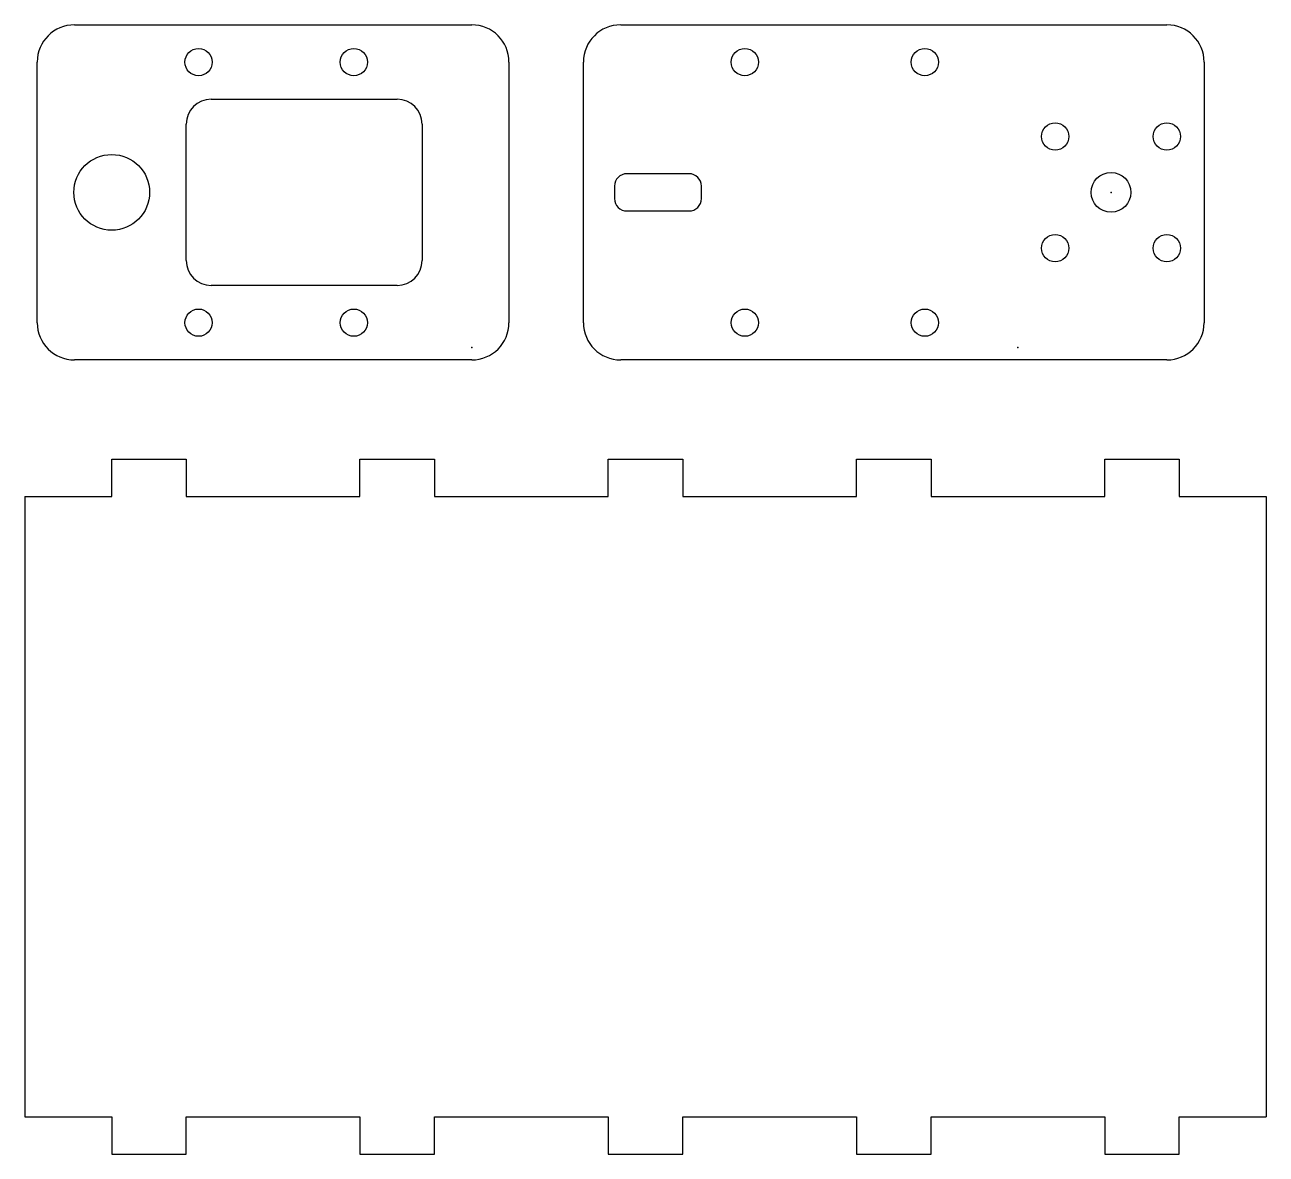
# Model space of a CAD drawing. Extents: x 0 to 100, y 3 to 94.
import ezdxf

# ---------------------------------------------------------------- set-up
doc = ezdxf.new("R2010")
doc.units = 0
doc.layers.add('20', color=7, linetype='CONTINUOUS')
doc.layers.add('23', color=7, linetype='CONTINUOUS')

msp = doc.modelspace()

# ---------------------------------------------------------------- linework, layer by layer
at = {"layer": '20'}
for p, q in [((4, 94), (36, 94)), ((48, 94), (92, 94)), ((1, 70), (1, 91)), ((39, 91), (39, 70)), ((45, 70), (45, 91)), ((95, 91), (95, 70)), ((15, 88), (30, 88)), ((13, 75), (13, 86)), ((32, 86), (32, 75)), ((53.5, 82), (48.5, 82)), ((47.5, 81), (47.5, 80)), ((54.5, 80), (54.5, 81)), ((48.5, 79), (53.5, 79)), ((30, 73), (15, 73)), ((36, 67), (4, 67)), ((92, 67), (48, 67)), ((7, 56), (7, 59)), ((7, 59), (13, 59)), ((13, 59), (13, 56)), ((27, 56), (27, 59)), ((27, 59), (33, 59)), ((33, 59), (33, 56)), ((47, 56), (47, 59)), ((47, 59), (53, 59)), ((53, 59), (53, 56)), ((67, 56), (67, 59)), ((67, 59), (73, 59)), ((73, 59), (73, 56)), ((87, 56), (87, 59)), ((87, 59), (93, 59)), ((93, 59), (93, 56)), ((0, 56), (7, 56)), ((0, 56), (0, 6)), ((13, 56), (27, 56)), ((33, 56), (47, 56)), ((53, 56), (67, 56)), ((73, 56), (87, 56)), ((93, 56), (100, 56)), ((100, 56), (100, 6)), ((0, 6), (7, 6)), ((7, 6), (7, 3)), ((13, 6), (27, 6)), ((13, 3), (13, 6)), ((27, 6), (27, 3)), ((33, 6), (47, 6)), ((33, 3), (33, 6)), ((47, 6), (47, 3)), ((53, 6), (67, 6)), ((53, 3), (53, 6)), ((67, 6), (67, 3)), ((73, 6), (87, 6)), ((73, 3), (73, 6)), ((87, 6), (87, 3)), ((93, 6), (100, 6)), ((93, 3), (93, 6)), ((7, 3), (13, 3)), ((27, 3), (33, 3)), ((47, 3), (53, 3)), ((67, 3), (73, 3)), ((87, 3), (93, 3))]:
    msp.add_line(p, q, dxfattribs=at)
for centre, radius in [((14, 91), 1.1), ((26.5, 91), 1.1), ((58, 91), 1.1), ((72.5, 91), 1.1), ((83, 85), 1.1), ((92, 85), 1.1), ((7, 80.5), 3.05), ((87.5, 80.5), 1.6), ((83, 76), 1.1), ((92, 76), 1.1), ((14, 70), 1.1), ((26.5, 70), 1.1), ((58, 70), 1.1), ((72.5, 70), 1.1)]:
    msp.add_circle(centre, radius, dxfattribs=at)
for centre, radius, start, end in [((4, 91), 3, 90, 180), ((36, 91), 3, 0, 90), ((48, 91), 3, 90, 180), ((92, 91), 3, 0, 90), ((15, 86), 2, 90, 180), ((30, 86), 2, 0, 90), ((48.5, 81), 1, 90, 180), ((53.5, 81), 1, 0, 90), ((48.5, 80), 1, 180, 270), ((53.5, 80), 1, 270, 0), ((15, 75), 2, 180, 270), ((30, 75), 2, 270, 0), ((4, 70), 3, 180, 270), ((36, 70), 3, 270, 0), ((48, 70), 3, 180, 270), ((92, 70), 3, 270, 0)]:
    msp.add_arc(centre, radius, start, end, dxfattribs=at)
at = {"layer": '23'}
for p in [(87.5, 80.5), (36, 68), (80, 68)]:
    msp.add_point(p, dxfattribs=at)

doc.saveas('drawing.dxf')
